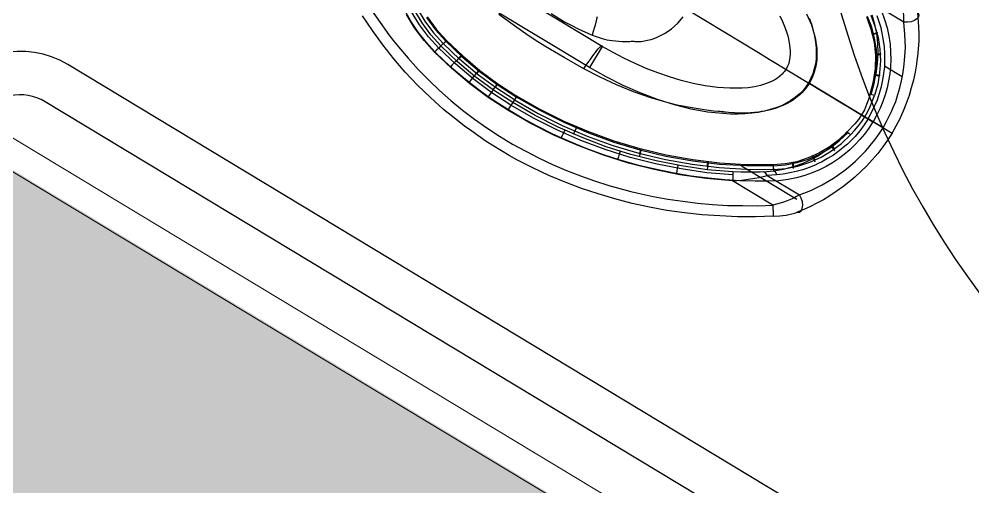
# Model space of a CAD drawing. Header units: centimetres. Extents: x 139057 to 200038, y 34824 to 80516.
# Drawn here: x 164562.8 to 164646.2, y 55860.6 to 55901.5 of the extents above; entities that cross this region are included whole.
import ezdxf

# ---------------------------------------------------------------- set-up
doc = ezdxf.new("R2010")
doc.units = ezdxf.units.CM
doc.header["$LTSCALE"] = 100
doc.linetypes.add('HIDDEN', pattern=[0.5, 0.25, -0.25])
doc.layers.add('410_STRUTTURE_001-AM_0', color=7, linetype='Continuous', lineweight=0)
doc.layers.add('437_RIVESTIMENTI_001-AM_0', color=13, linetype='Continuous', lineweight=0)
doc.layers.add('_retini_strutture', color=7, linetype='Continuous')
doc.layers.add('A-SANITARI', color=6, linetype='Continuous')

# ---------------------------------------------------------------- blocks, each defined once
blk = doc.blocks.new('hand')
at = {"layer": 'A-SANITARI', "color": 8, "linetype": 'HIDDEN', "ltscale": 5}
blk.add_circle((0, 0), 75, dxfattribs=at)

msp = doc.modelspace()

# ---------------------------------------------------------------- hatches: boundary and pattern name
at = {"layer": '_retini_strutture'}
msp.add_hatch(color=256, dxfattribs=at).paths.add_polyline_path([(163786.187, 55200.765), (163841.011, 55175.954, -0.00621), (163903.884, 55342.754), (163963.441, 55306.806), (163989.279, 55349.612), (163922.519, 55389.908, -0.013407), (164075.345, 55744.206), (164611.905, 55420.344), (164627.407, 55446.028), (164088.092, 55771.553, -0.009241), (164205.396, 56010.28), (164906.037, 55587.381), (164769.097, 55360.506), (164747.266, 55373.683), (164731.763, 55347.999), (164796.401, 55308.984), (164938.509, 55544.421), (164974.143, 55522.913), (165136.92, 55792.595), (165094.113, 55818.433), (164983.011, 55634.364), (164242.259, 56081.474, -0.002919), (164281.839, 56155.32), (164339.366, 56250.629), (164373.615, 56229.957), (164394.285, 56264.202), (164304.162, 56318.6, 0.042639)])

# ---------------------------------------------------------------- linework, layer by layer
at = {"layer": '410_STRUTTURE_001-AM_0', "elevation": 0}
msp.add_lwpolyline([(164983.11, 55634.121), (164242.374, 56081.262, -0.002917), (164281.934, 56155.065), (164339.49, 56250.412), (164373.734, 56229.74), (164394.406, 56263.985), (164304.167, 56318.177, 0.042638), (163786.269, 55200.57)], format="xyb", dxfattribs=at)
at = {"layer": '437_RIVESTIMENTI_001-AM_0', "elevation": 0}
msp.add_lwpolyline([(164659.264, 56045.702), (164657.972, 56043.561), (164645.557, 56051.056), (164552.535, 55896.955), (164720.761, 55795.406), (164813.783, 55949.507), (164751.287, 55987.232), (164752.579, 55989.373)], dxfattribs=at)
at = {"layer": 'A-SANITARI'}
for p, q in [((164706.957, 55813.084, 0), (164567.101, 55897.507, 0)), ((164704.743, 55809.982, 0), (164565.135, 55894.255, 0))]:
    msp.add_line(p, q, dxfattribs=at)
at = {"layer": 'A-SANITARI', "elevation": 0, "flags": 128}
for points in [[(164631.927, 55901.579), (164632.117, 55901.048), (164632.276, 55900.498), (164632.403, 55899.987), (164632.484, 55899.465), (164632.547, 55898.974), (164632.551, 55898.48), (164632.536, 55898.016), (164632.471, 55897.564), (164632.378, 55897.128), (164632.249, 55896.696), (164632.074, 55896.311), (164631.875, 55895.92), (164631.63, 55895.576), (164631.363, 55895.227), (164631.049, 55894.926), (164630.706, 55894.641), (164630.337, 55894.372), (164629.925, 55894.129), (164629.494, 55893.917), (164629.022, 55893.729), (164628.53, 55893.572), (164628.011, 55893.432), (164627.458, 55893.331), (164626.9, 55893.252), (164626.301, 55893.198), (164625.682, 55893.175), (164625.044, 55893.182), (164624.386, 55893.22), (164623.032, 55893.357), (164621.6, 55893.616), (164620.155, 55893.978), (164618.661, 55894.445), (164617.161, 55895.029), (164615.667, 55895.686), (164614.173, 55896.436), (164612.721, 55897.256), (164595.763, 55907.492)], [(164641.434, 55902.078), (164641.514, 55901.897), (164641.491, 55901.703), (164641.346, 55901.526), (164641.124, 55901.376), (164640.846, 55901.26), (164640.515, 55901.214), (164640.196, 55901.218), (164640.197, 55901.501), (164640.198, 55901.784), (164640.171, 55902.084), (164640.168, 55902.236), (164640.152, 55902.397), (164640.043, 55903.031), (164639.906, 55903.68), (164640.178, 55903.818), (164640.42, 55903.937), (164640.623, 55904.023), (164640.751, 55904.078), (164640.803, 55904.103), (164640.773, 55904.083)], [(164625.266, 55888.133), (164625.257, 55888.025), (164625.251, 55887.858), (164625.24, 55887.62), (164625.225, 55887.345), (164626.022, 55887.412), (164626.799, 55887.51), (164626.991, 55887.546), (164627.182, 55887.581), (164627.543, 55887.647), (164627.913, 55887.726), (164628.246, 55887.809), (164631.072, 55886.103), (164632.07, 55886.502), (164633.067, 55886.997), (164634.065, 55887.585), (164634.318, 55887.754), (164634.549, 55887.917), (164635.049, 55888.276), (164635.508, 55888.661), (164635.976, 55889.059), (164636.424, 55889.488), (164636.852, 55889.948), (164637.067, 55890.177), (164637.275, 55890.429), (164637.671, 55890.928), (164638.039, 55891.443), (164638.387, 55891.989), (164638.699, 55892.538), (164638.992, 55893.117), (164639.123, 55893.397), (164639.249, 55893.699), (164639.492, 55894.29), (164639.685, 55894.891), (164639.856, 55895.488), (164640.005, 55896.078), (164640.058, 55896.386), (164640.126, 55896.686), (164640.202, 55897.282), (164640.271, 55897.865), (164640.34, 55899.014), (164640.299, 55900.135), (164640.196, 55901.218), (164637.439, 55902.882)], [(164593.67, 55902.272), (164594.411, 55901.182), (164595.183, 55900.112), (164595.592, 55899.6), (164596.007, 55899.066), (164596.856, 55898.062), (164597.744, 55897.091), (164598.663, 55896.139), (164599.616, 55895.243), (164600.599, 55894.366), (164601.607, 55893.531), (164602.662, 55892.742), (164603.748, 55891.973), (164604.859, 55891.246), (164605.995, 55890.56), (164607.142, 55889.924), (164608.306, 55889.316), (164609.49, 55888.772), (164610.704, 55888.247), (164611.929, 55887.772), (164613.158, 55887.333), (164614.411, 55886.935), (164615.69, 55886.58), (164616.33, 55886.42), (164616.971, 55886.26), (164618.277, 55885.981), (164619.564, 55885.734), (164620.871, 55885.55), (164622.172, 55885.388), (164623.485, 55885.276), (164624.792, 55885.187), (164626.104, 55885.17), (164627.426, 55885.166), (164628.758, 55885.212), (164625.225, 55887.345), (164622.925, 55887.543), (164620.628, 55887.871), (164618.37, 55888.326), (164616.143, 55888.896), (164613.932, 55889.587), (164611.775, 55890.398), (164609.649, 55891.322), (164607.59, 55892.357), (164605.584, 55893.512)], [(164621.318, 55902.292), (164627.484, 55898.571), (164628.417, 55897.988), (164635.054, 55893.982), (164635.109, 55893.949), (164637.506, 55892.502), (164637.149, 55891.942), (164636.768, 55891.436), (164636.358, 55890.945), (164635.93, 55890.486), (164635.473, 55890.043), (164634.992, 55889.653), (164634.497, 55889.271), (164633.969, 55888.929), (164633.413, 55888.603), (164632.824, 55888.315), (164632.193, 55888.053), (164631.535, 55887.808), (164630.829, 55887.61), (164630.077, 55887.46), (164629.277, 55887.356), (164628.439, 55887.314), (164627.212, 55887.317), (164625.908, 55887.349), (164624.542, 55887.436), (164623.108, 55887.564), (164621.621, 55887.763), (164620.109, 55888.014), (164618.581, 55888.331), (164617.041, 55888.693), (164615.494, 55889.136), (164613.958, 55889.629), (164612.441, 55890.185), (164610.972, 55890.788), (164609.527, 55891.433), (164608.144, 55892.117), (164606.836, 55892.831), (164605.581, 55893.57), (164604.697, 55894.141), (164603.863, 55894.701), (164603.074, 55895.272), (164602.307, 55895.849), (164601.551, 55896.475), (164600.789, 55897.124), (164599.997, 55897.848), (164599.203, 55898.63), (164598.456, 55899.459), (164597.742, 55900.343), (164597.101, 55901.316), (164596.515, 55902.35)], [(164598.539, 55901.696), (164599.325, 55900.617), (164600.205, 55899.632), (164599.723, 55899.147), (164599.654, 55899.095), (164599.534, 55898.959), (164599.353, 55898.785), (164599.164, 55898.597), (164598.251, 55899.62), (164597.424, 55900.724), (164596.711, 55901.892)], [(164625.251, 55887.858), (164622.987, 55888.053), (164620.726, 55888.378), (164618.482, 55888.826), (164616.269, 55889.387), (164614.095, 55890.075), (164611.965, 55890.869), (164609.875, 55891.791), (164607.83, 55892.817), (164605.851, 55893.955), (164604.167, 55895.047), (164602.535, 55896.259), (164600.998, 55897.565), (164599.534, 55898.959), (164598.64, 55899.952), (164597.852, 55900.995), (164597.158, 55902.132)], [(164627.975, 55888.142), (164627.653, 55888.11), (164627.325, 55888.1), (164626.656, 55888.088), (164625.96, 55888.092), (164625.266, 55888.133), (164623.016, 55888.319), (164620.777, 55888.65), (164618.547, 55889.089), (164616.347, 55889.642), (164614.187, 55890.322), (164612.066, 55891.13), (164609.981, 55892.029), (164607.972, 55893.053), (164606.007, 55894.182), (164604.323, 55895.275), (164602.705, 55896.478), (164601.174, 55897.761), (164599.723, 55899.147), (164598.857, 55900.124), (164598.083, 55901.158), (164597.409, 55902.265)], [(164597.645, 55902.406), (164598.314, 55901.322), (164599.074, 55900.295), (164599.921, 55899.349)], [(164612.232, 55897.135), (164610.503, 55898.122), (164608.818, 55899.12), (164607.981, 55899.644), (164607.161, 55900.196), (164606.363, 55900.753), (164604.784, 55901.895)], [(164631.945, 55895.878), (164631.649, 55895.451), (164631.29, 55895.044), (164631.109, 55894.87), (164630.892, 55894.698), (164630.475, 55894.383), (164630.011, 55894.115), (164629.769, 55893.996), (164629.536, 55893.892), (164629.041, 55893.699), (164628.536, 55893.55), (164628.033, 55893.438), (164627.761, 55893.394), (164627.511, 55893.356), (164626.459, 55893.273), (164625.407, 55893.284), (164624.88, 55893.318), (164624.622, 55893.361), (164624.492, 55893.364), (164624.428, 55893.384), (164624.392, 55893.386), (164624.37, 55893.381), (164624.356, 55893.389), (164624.306, 55893.401), (164624.261, 55893.39), (164624.153, 55893.398), (164623.959, 55893.421), (164623.562, 55893.452), (164622.749, 55893.546), (164621.174, 55893.817), (164620.38, 55893.974), (164619.612, 55894.174), (164618.078, 55894.608), (164616.559, 55895.128), (164615.09, 55895.731), (164613.64, 55896.399), (164612.232, 55897.135), (164612.408, 55897.426), (164612.589, 55897.695), (164612.775, 55897.941), (164612.94, 55898.182), (164613.087, 55898.396), (164613.232, 55898.573), (164613.369, 55898.736), (164613.474, 55898.88), (164613.577, 55898.988), (164613.664, 55899.068), (164613.733, 55899.121), (164613.786, 55899.146), (164613.822, 55899.143), (164613.833, 55899.099), (164607.889, 55902.686)], [(164609.372, 55901.98), (164610.528, 55901.264), (164611.113, 55900.949), (164611.72, 55900.639), (164612.953, 55900.083), (164613.815, 55899.79), (164614.243, 55899.683), (164614.695, 55899.618), (164615.588, 55899.532), (164616.046, 55899.539), (164616.257, 55899.544), (164616.374, 55899.55), (164616.432, 55899.552), (164616.454, 55899.558), (164616.49, 55899.555), (164616.499, 55899.569), (164616.512, 55899.56), (164616.535, 55899.566), (164616.585, 55899.555), (164616.671, 55899.541), (164616.859, 55899.54), (164617.223, 55899.547), (164617.937, 55899.665), (164618.114, 55899.709), (164618.3, 55899.767), (164618.645, 55899.899), (164619.281, 55900.233), (164619.587, 55900.426), (164619.887, 55900.642), (164620.436, 55901.143), (164620.914, 55901.686)], [(164631.703, 55901.959), (164632.119, 55900.99), (164632.416, 55899.979), (164632.477, 55899.734), (164632.52, 55899.462), (164632.588, 55898.948), (164632.612, 55898.424), (164632.591, 55897.888), (164632.507, 55897.372), (164632.377, 55896.845), (164632.193, 55896.352), (164632.087, 55896.113), (164631.945, 55895.878), (164639.177, 55891.512), (164639.548, 55892.158), (164639.882, 55892.807), (164640.033, 55893.15), (164640.176, 55893.48), (164640.447, 55894.148), (164640.69, 55894.833), (164640.889, 55895.507), (164641.074, 55896.189), (164641.214, 55896.861), (164641.341, 55897.54), (164641.384, 55897.893), (164641.432, 55898.223), (164641.5, 55898.9), (164641.538, 55899.557), (164641.545, 55900.196), (164641.53, 55900.828), (164641.434, 55902.078)], [(164638.242, 55902.208), (164638.523, 55901.453), (164638.741, 55900.717), (164638.894, 55900), (164639.006, 55899.309), (164639.046, 55898.623), (164639.066, 55897.968), (164639.037, 55897.324), (164638.98, 55896.697), (164638.873, 55896.081), (164638.752, 55895.474), (164638.581, 55894.878), (164638.374, 55894.284), (164638.131, 55893.694), (164637.852, 55893.106), (164637.514, 55892.516), (164637.506, 55892.502)], [(164628.797, 55884.244), (164629.352, 55884.287), (164629.616, 55884.316), (164629.902, 55884.352), (164630.027, 55884.371), (164630.16, 55884.404), (164630.418, 55884.456), (164630.663, 55884.516), (164630.888, 55884.607), (164631.076, 55884.607), (164631.238, 55884.717), (164631.327, 55884.928), (164631.364, 55885.208), (164631.337, 55885.508), (164631.224, 55885.822), (164631.072, 55886.103), (164630.822, 55885.97), (164630.572, 55885.838), (164630.286, 55885.708), (164630.136, 55885.647), (164629.994, 55885.6), (164629.694, 55885.479), (164629.388, 55885.38), (164628.758, 55885.212), (164628.763, 55884.907), (164628.77, 55884.638), (164628.789, 55884.419), (164628.791, 55884.266), (164628.794, 55884.208), (164628.797, 55884.244), (164627.24, 55884.201), (164625.672, 55884.202), (164624.123, 55884.267), (164622.578, 55884.369), (164621.038, 55884.542), (164619.487, 55884.76), (164617.956, 55885.041), (164616.436, 55885.373), (164614.949, 55885.76), (164613.474, 55886.197), (164612.01, 55886.684), (164610.579, 55887.226), (164609.16, 55887.818), (164607.76, 55888.474), (164606.38, 55889.194), (164605.698, 55889.568), (164605.033, 55889.969), (164603.697, 55890.794), (164602.418, 55891.68), (164601.786, 55892.137), (164601.171, 55892.621), (164599.964, 55893.596), (164598.812, 55894.632), (164597.694, 55895.722), (164596.614, 55896.847), (164596.102, 55897.439), (164595.604, 55898.023), (164594.642, 55899.247), (164593.732, 55900.496), (164592.875, 55901.769)], [(164598.47, 55901.643), (164599.255, 55900.564), (164600.149, 55899.571), (164601.572, 55898.202), (164603.075, 55896.935), (164604.66, 55895.77), (164606.308, 55894.681), (164608.364, 55893.515), (164610.474, 55892.469), (164612.636, 55891.542), (164614.851, 55890.734), (164617.12, 55890.045), (164619.408, 55889.514), (164621.741, 55889.089), (164624.085, 55888.808), (164626.441, 55888.671), (164628.792, 55888.651), (164629.844, 55888.734), (164630.877, 55888.942), (164631.874, 55889.248), (164632.83, 55889.673), (164633.722, 55890.211), (164634.565, 55890.856), (164635.333, 55891.564)], [(164629.352, 55901.791), (164629.581, 55901.293), (164629.801, 55900.782), (164629.972, 55900.282), (164630.06, 55900.021), (164630.126, 55899.754), (164630.222, 55899.224), (164630.268, 55898.705), (164630.267, 55898.422), (164630.238, 55898.155), (164630.137, 55897.612), (164630.084, 55897.493), (164630.045, 55897.365), (164629.916, 55897.121), (164629.76, 55896.894), (164629.666, 55896.8), (164629.577, 55896.684), (164629.157, 55896.332), (164628.92, 55896.191), (164628.693, 55896.064), (164628.19, 55895.857), (164627.676, 55895.695), (164627.151, 55895.577), (164626.607, 55895.49), (164626.074, 55895.452), (164624.991, 55895.444), (164624.442, 55895.473), (164623.901, 55895.516), (164622.838, 55895.666), (164621.787, 55895.866), (164620.733, 55896.124), (164619.712, 55896.438), (164618.695, 55896.788), (164617.68, 55897.173), (164616.699, 55897.614), (164615.726, 55898.069), (164614.778, 55898.566), (164613.833, 55899.099), (164612.721, 55897.256)], [(164613.379, 55901.698), (164613.326, 55901.484), (164613.27, 55901.234), (164613.205, 55900.971), (164613.118, 55900.702), (164613.029, 55900.397), (164612.953, 55900.083)], [(164637.32, 55901.839), (164637.678, 55900.867), (164637.947, 55899.872), (164638.106, 55898.85), (164638.156, 55897.837), (164638.081, 55896.805), (164637.92, 55895.787), (164637.631, 55894.808), (164637.426, 55894.875), (164637.285, 55894.923), (164637.249, 55894.926), (164637.103, 55894.465), (164636.944, 55894.013), (164636.762, 55893.556), (164636.517, 55893.118), (164636.766, 55892.968), (164637.085, 55892.775), (164637.389, 55893.31), (164637.651, 55893.87), (164637.891, 55894.424), (164638.09, 55895.004), (164638.252, 55895.586), (164638.379, 55896.172), (164638.461, 55896.746), (164638.529, 55897.328), (164638.539, 55897.908), (164638.548, 55898.205), (164638.549, 55898.488), (164638.5, 55899.066), (164638.435, 55899.616), (164638.211, 55900.715), (164637.866, 55901.774)], [(164637.395, 55901.869), (164637.634, 55901.044), (164637.801, 55900.225), (164637.907, 55899.367), (164637.933, 55898.501), (164637.912, 55898.06), (164637.883, 55897.605), (164637.761, 55896.714), (164637.545, 55895.824), (164637.408, 55895.378), (164637.249, 55894.926), (164637.562, 55896.04), (164637.718, 55897.175), (164637.752, 55898.327), (164637.633, 55899.476), (164637.358, 55900.587), (164636.959, 55901.679)], [(164637.349, 55894.903), (164637.62, 55895.854), (164637.778, 55896.836), (164637.85, 55897.833), (164637.806, 55898.824), (164637.645, 55899.809), (164637.395, 55900.773), (164637.034, 55901.709)], [(164637.479, 55900.193), (164637.932, 55900.316)], [(164637.49, 55900.148), (164637.512, 55900.154), (164637.654, 55900.201), (164637.868, 55900.242)], [(164606.149, 55894.418), (164604.487, 55895.516), (164602.889, 55896.688), (164601.366, 55897.986), (164599.921, 55899.349), (164600.093, 55899.51), (164600.188, 55899.604), (164600.205, 55899.632), (164601.636, 55898.276), (164603.14, 55897.01), (164604.702, 55895.84), (164606.358, 55894.764), (164605.957, 55894.099), (164605.851, 55893.955), (164605.584, 55893.512), (164603.858, 55894.629), (164602.221, 55895.863), (164600.656, 55897.186), (164599.164, 55898.597)], [(164601.066, 55897.864), (164601.002, 55897.79), (164600.882, 55897.654), (164600.723, 55897.485), (164600.54, 55897.275)], [(164601.533, 55898.357), (164601.08, 55897.856)], [(164601.575, 55898.332), (164601.558, 55898.304), (164601.455, 55898.196), (164601.319, 55898.033)], [(164637.747, 55898.443), (164638.227, 55898.456)], [(164637.749, 55898.385), (164637.771, 55898.391), (164637.924, 55898.393), (164638.135, 55898.398)], [(164603.07, 55897.051), (164602.636, 55896.52)], [(164603.098, 55897.035), (164603.081, 55897.007), (164602.978, 55896.899), (164602.856, 55896.727)], [(164638.521, 55897.409), (164640.073, 55896.472)], [(164602.644, 55896.534), (164602.58, 55896.459), (164602.46, 55896.323), (164602.307, 55896.132), (164602.137, 55895.913)], [(164637.664, 55896.584), (164637.686, 55896.59), (164637.844, 55896.57), (164638.052, 55896.539)], [(164637.67, 55896.656), (164638.144, 55896.597)], [(164604.674, 55895.856), (164604.281, 55895.3), (164604.231, 55895.217), (164604.125, 55895.073), (164603.986, 55894.873), (164603.838, 55894.66)], [(164604.688, 55895.848), (164604.671, 55895.82), (164604.582, 55895.704), (164604.459, 55895.532)], [(164628.797, 55888.346), (164628.8, 55888.57), (164628.789, 55888.709), (164628.792, 55888.745), (164626.433, 55888.752), (164624.086, 55888.902), (164621.755, 55889.175), (164619.436, 55889.592), (164617.142, 55890.145), (164614.879, 55890.811), (164612.664, 55891.619), (164610.502, 55892.547), (164608.392, 55893.593), (164606.358, 55894.764), (164606.342, 55894.736), (164606.266, 55894.612), (164606.149, 55894.418), (164608.219, 55893.244), (164610.343, 55892.189), (164612.519, 55891.253), (164614.77, 55890.442), (164617.039, 55889.754), (164619.355, 55889.206), (164621.696, 55888.795), (164624.054, 55888.505), (164626.424, 55888.36), (164628.797, 55888.346), (164629.885, 55888.426), (164630.94, 55888.64), (164631.976, 55888.978), (164632.977, 55889.414), (164633.891, 55889.958), (164634.764, 55890.622), (164635.549, 55891.358), (164635.891, 55891.738), (164636.22, 55892.125), (164636.521, 55892.53), (164636.808, 55892.942), (164637.048, 55893.403), (164637.265, 55893.857), (164637.631, 55894.808)], [(164638.387, 55891.989), (164637.085, 55892.775), (164636.736, 55892.229), (164636.355, 55891.722), (164635.945, 55891.232), (164635.503, 55890.781), (164635.275, 55890.56), (164635.041, 55890.361), (164634.552, 55889.957), (164634.051, 55889.597), (164633.54, 55889.282), (164633, 55888.984), (164632.728, 55888.846), (164632.464, 55888.722), (164631.917, 55888.504), (164631.364, 55888.308), (164630.8, 55888.157), (164630.231, 55888.028), (164629.656, 55887.922), (164629.079, 55887.873), (164628.246, 55887.809), (164628.171, 55887.967), (164628.072, 55888.084), (164627.975, 55888.142), (164628.802, 55888.229), (164628.913, 55888.162), (164629.004, 55888.031), (164629.079, 55887.873)], [(164636.808, 55892.942), (164636.503, 55893.126), (164636.461, 55893.152), (164636.517, 55893.118), (164636.252, 55892.711), (164635.932, 55892.337), (164635.258, 55891.628), (164635.286, 55891.612), (164635.394, 55891.509), (164635.549, 55891.358)], [(164611.334, 55891.42), (164611.602, 55892.052), (164611.585, 55892.025), (164611.524, 55891.892), (164611.443, 55891.695)], [(164610.563, 55891.772), (164610.513, 55891.689), (164610.449, 55891.52), (164610.337, 55891.304), (164610.223, 55891.051)], [(164639.177, 55891.512), (164638.787, 55890.897), (164638.377, 55890.313), (164637.918, 55889.739), (164637.692, 55889.46), (164637.444, 55889.175), (164636.96, 55888.654), (164636.448, 55888.15), (164635.93, 55887.669), (164635.394, 55887.218), (164634.851, 55886.789), (164634.568, 55886.601), (164634.298, 55886.405), (164633.731, 55886.029), (164633.166, 55885.689), (164632.605, 55885.385), (164632.03, 55885.09), (164631.457, 55884.83), (164630.888, 55884.607)], [(164633.853, 55890.397), (164634.146, 55889.974)], [(164633.901, 55890.444), (164633.928, 55890.427), (164634.006, 55890.305), (164634.144, 55890.127)], [(164615.404, 55889.927), (164615.368, 55889.836), (164615.326, 55889.672), (164615.242, 55889.439), (164615.178, 55889.176)], [(164617.234, 55890.108), (164617.065, 55889.454)], [(164617.206, 55890.125), (164617.203, 55890.089), (164617.164, 55889.962), (164617.102, 55889.734)], [(164632.214, 55889.497), (164632.415, 55889.016)], [(164632.28, 55889.513), (164632.286, 55889.491), (164632.341, 55889.363), (164632.44, 55889.152)], [(164620.433, 55888.707), (164620.433, 55888.612), (164620.396, 55888.426), (164620.348, 55888.191), (164620.306, 55887.933)], [(164623.034, 55889.008), (164623.04, 55888.986), (164623.028, 55888.841), (164622.989, 55888.619)], [(164623.084, 55888.996), (164623.002, 55888.328)], [(164626.011, 55888.647), (164630.846, 55885.729)], [(164630.433, 55888.927), (164630.532, 55888.433)], [(164630.477, 55888.938), (164630.497, 55888.907), (164630.521, 55888.76), (164630.571, 55888.56)]]:
    msp.add_lwpolyline(points, dxfattribs=at)
msp.add_lwpolyline([(164628.792, 55888.745), (164628.802, 55888.229), (164629.685, 55888.377), (164630.551, 55888.591), (164631.396, 55888.894), (164632.232, 55889.277), (164632.649, 55889.498), (164633.047, 55889.75), (164633.831, 55890.297), (164634.562, 55890.914), (164634.924, 55891.263), (164635.258, 55891.628), (164634.504, 55890.911), (164633.678, 55890.295), (164632.786, 55889.756), (164631.838, 55889.345), (164630.847, 55889.017), (164629.822, 55888.823)], close=True, dxfattribs=at)
at = {"layer": 'A-SANITARI'}
for radius, start, end in [(8, 58.81121, 146.7339), (4.2, 58.78394, 144.78696)]:
    msp.add_arc((164562.958, 55890.663, 0), radius, start, end, dxfattribs=at)

# ---------------------------------------------------------------- block references
at = {"layer": 'A-SANITARI', "xscale": -1, "rotation": 238.8829914155343}
msp.add_blockref('hand', (164706.923, 55922.401, -1.1), dxfattribs=at)

doc.saveas('drawing.dxf')
